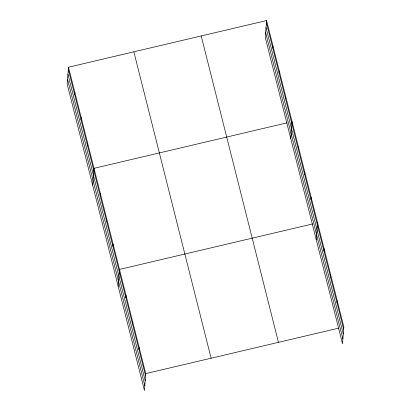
<?xml version="1.0" encoding="UTF-8"?>
<svg xmlns="http://www.w3.org/2000/svg" width="411" height="411" viewBox="0 0 411 411"><rect width="100%" height="100%" fill="white"/><g stroke="black" fill="none" stroke-linecap="round" stroke-linejoin="round"><path stroke-width="0.62" d="M68.493 67.214L67.168 84.06L144.431 390.45L145.756 373.604L68.493 67.214L266.569 20.55L343.832 326.94L342.507 343.786L265.244 37.396L266.569 20.55M74.694 94.7L74.869 92.49M81.065 119.976L81.239 117.772M87.44 145.253L87.615 143.049M92.665 185.166L93.991 168.325L287.089 122.832M100.192 195.811L100.361 193.602M106.562 221.087L106.737 218.878M112.938 246.364L113.112 244.155M118.157 286.277L119.483 269.431L312.586 223.944M125.879 297.682L126.054 295.478M132.445 323.729L132.619 321.52M139.01 349.771L139.185 347.562M272.77 48.036L272.945 45.827M279.146 73.312L279.321 71.103M285.522 98.589L285.696 96.38M290.741 138.502L292.067 121.661M298.268 149.142L298.443 146.938M304.643 174.423L304.818 172.214M311.019 199.7L311.189 197.491M316.239 239.613L317.564 222.767M323.96 251.018L324.13 248.809M330.526 277.06L330.701 274.856M337.092 303.107L337.267 300.898M145.756 373.604L338.854 328.112M266.4 22.759L343.658 329.149M266.02 27.588L343.277 333.979M265.624 32.567L342.887 338.957M201.205 35.947L278.468 342.342M133.858 51.817L211.12 358.207M68.318 69.423L145.581 375.813M67.938 74.252L145.201 380.643M67.548 79.231L144.811 385.621"/></g></svg>
